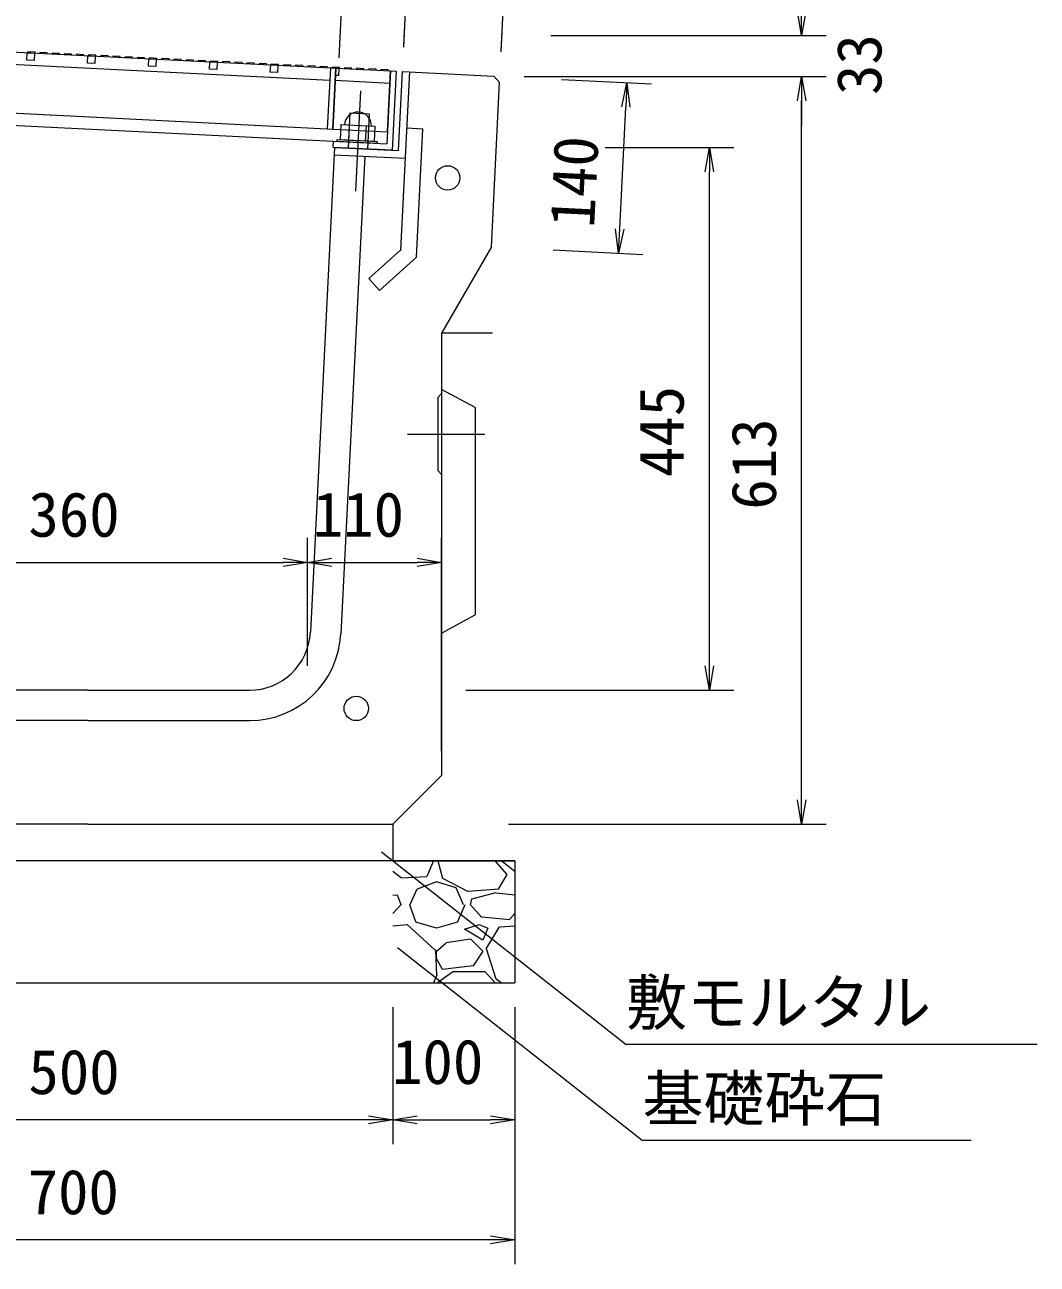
# Model space of a CAD drawing. Units: millimetres, scale not verified. Extents: x 0 to 84100, y 0 to 59400.
# Drawn here: x 39072 to 43224, y 29302 to 34384 of the extents above; entities that cross this region are included whole.
import ezdxf
from ezdxf.enums import TextEntityAlignment as Align

# ---------------------------------------------------------------- set-up
doc = ezdxf.new("R2010")
doc.units = ezdxf.units.MM
doc.header["$LTSCALE"] = 100
for name, color, linetype, lineweight in [('D-STR-DIM（寸法）', 7, 'Continuous', 18), ('D-STR-HTXT（旗揚げ）', 7, 'Continuous', 18), ('D-STR-STR1（構造物）', 7, 'Continuous', 18), ('D-STR-STRn（構造物）', 7, 'Continuous', 18), ('D-STR（構造物外形線）', 1, 'Continuous', 18)]:
    doc.layers.add(name, color=color, linetype=linetype, lineweight=lineweight)
doc.layers.add('D-STR-TXT（文字）', color=7, linetype='Continuous')
doc.styles.add('ＭＳ ゴシック', font='')
doc.styles.get('ＭＳ ゴシック').set_extended_font_data('MS Gothic')

msp = doc.modelspace()

# ---------------------------------------------------------------- linework, layer by layer
at = {"layer": 'D-STR-DIM（寸法）'}
for p, q in [((41025.8, 34277.1), (41084.5, 35450.8)), ((40626.3, 34297), (40667.1, 35112.9)), ((40361.1, 34248.4), (40382.5, 34677)), ((40363.9, 34305.2), (40382.5, 34677)), ((40626.1, 34292), (40644.7, 34663.8)), ((40626.1, 34292), (40644.7, 34663.8)), ((41025.6, 34272.1), (41044.2, 34643.9)), ((42257.6, 34339.5), (42240.9, 34439.5)), ((42274.3, 34439.5), (42257.6, 34339.5)), ((42257.6, 34339.5), (42257.6, 34439.5)), ((41229.5, 34339.5), (42357.6, 34339.5)), ((41120.6, 34172.2), (42357.6, 34172.2)), ((41229.5, 34172.2), (42357.6, 34172.2)), ((41273.1, 34159.6), (41641.4, 34141.2)), ((42240.9, 34072.2), (42257.6, 34172.2)), ((42240.9, 34072.2), (42257.6, 34172.2)), ((42257.6, 34172.2), (42274.3, 34072.2)), ((42257.6, 34172.2), (42257.6, 34072.2)), ((42257.6, 34172.2), (42274.3, 34072.2)), ((42257.6, 34172.2), (42257.6, 34072.2)), ((41519.9, 34047.1), (41541.5, 34146.2)), ((41541.5, 34146.2), (41536.5, 34046.3)), ((41541.5, 34146.2), (41553.2, 34045.4)), ((41511.6, 33546.9), (41536.5, 34046.3)), ((42257.6, 31205.7), (42257.6, 34072.2)), ((42257.6, 34072.2), (42257.6, 33972.2)), ((41452.2, 33880.7), (41979.3, 33880.7)), ((41862.6, 33780.7), (41879.3, 33880.7)), ((41879.3, 33880.7), (41896, 33780.7)), ((41879.3, 33880.7), (41879.3, 33780.7)), ((41879.3, 31755.7), (41879.3, 33780.7)), ((41506.6, 33447), (41494.9, 33547.7)), ((41506.6, 33447), (41511.6, 33546.9)), ((41528.2, 33546.1), (41506.6, 33447)), ((41238.2, 33460.4), (41606.4, 33442)), ((40231.4, 31755.7), (40231.4, 32279.6)), ((40231.4, 31755.7), (40231.4, 32279.6)), ((40781.4, 31405.7), (40781.4, 32279.6)), ((38531.4, 32179.6), (40131.4, 32179.6)), ((40131.4, 32196.3), (40231.4, 32179.6)), ((40231.4, 32179.6), (40131.4, 32163)), ((40231.4, 32179.6), (40131.4, 32179.6)), ((40231.4, 32179.6), (40331.4, 32196.3)), ((40331.4, 32163), (40231.4, 32179.6)), ((40231.4, 32179.6), (40331.4, 32179.6)), ((40331.4, 32179.6), (40681.4, 32179.6)), ((40681.4, 32196.3), (40781.4, 32179.6)), ((40781.4, 32179.6), (40681.4, 32163)), ((40781.4, 32179.6), (40681.4, 32179.6)), ((41879.3, 31655.7), (41862.6, 31755.7)), ((41896, 31755.7), (41879.3, 31655.7)), ((41879.3, 31655.7), (41879.3, 31755.7)), ((40881.4, 31655.7), (41979.3, 31655.7)), ((42257.6, 31105.7), (42240.9, 31205.7)), ((42274.3, 31205.7), (42257.6, 31105.7)), ((42257.6, 31105.7), (42257.6, 31205.7)), ((41055.2, 31105.7), (42357.6, 31105.7)), ((40581.4, 30355.7), (40581.4, 29794.5)), ((40581.4, 30355.7), (40581.4, 29794.5)), ((41081.4, 30355.7), (41081.4, 29794.5)), ((41081.4, 30355.7), (41081.4, 29302.2)), ((40481.4, 29894.5), (38181.4, 29894.5)), ((40481.4, 29911.2), (40581.4, 29894.5)), ((40581.4, 29894.5), (40481.4, 29877.9)), ((40581.4, 29894.5), (40481.4, 29894.5)), ((40581.4, 29894.5), (40681.4, 29911.2)), ((40681.4, 29877.9), (40581.4, 29894.5)), ((40581.4, 29894.5), (40681.4, 29894.5)), ((40681.4, 29894.5), (40981.4, 29894.5)), ((40981.4, 29911.2), (41081.4, 29894.5)), ((41081.4, 29894.5), (40981.4, 29877.9)), ((41081.4, 29894.5), (40981.4, 29894.5)), ((40981.4, 29402.2), (37681.4, 29402.2)), ((40981.4, 29418.8), (41081.4, 29402.2)), ((41081.4, 29402.2), (40981.4, 29385.5)), ((41081.4, 29402.2), (40981.4, 29402.2))]:
    msp.add_line(p, q, dxfattribs=at)
at = {"layer": 'D-STR-HTXT（旗揚げ）'}
for p, q in [((40535.3, 30992.6), (41538, 30203.4)), ((40600.8, 30600.1), (41603.4, 29811)), ((43223.6, 30203.4), (41538, 30203.4)), ((42952.5, 29809.6), (41605.1, 29809.6))]:
    msp.add_line(p, q, dxfattribs=at)
at = {"layer": 'D-STR-STR1（構造物）'}
for p, q in [((38367.6, 34304.8), (40325.2, 34207)), ((38365.1, 34254.9), (40322.7, 34157)), ((39080.2, 34239.2), (39081.7, 34269.1)), ((39081.7, 34269.1), (39111.7, 34267.6)), ((39084.4, 34272.5), (39084.2, 34269)), ((39114.4, 34271), (39084.4, 34272.5)), ((39111.7, 34267.6), (39110.2, 34237.7)), ((39114.2, 34267.5), (39114.4, 34271)), ((39134.3, 34270), (39134.2, 34266.5)), ((39164.3, 34268.5), (39134.3, 34270)), ((39164.1, 34265), (39164.3, 34268.5)), ((39184.3, 34267.5), (39184.1, 34264)), ((39214.2, 34266), (39184.3, 34267.5)), ((39214.1, 34262.5), (39214.2, 34266)), ((39234.2, 34265), (39234, 34261.5)), ((39264.2, 34263.5), (39234.2, 34265)), ((39264, 34260), (39264.2, 34263.5)), ((39284.2, 34262.5), (39284, 34259)), ((39314.1, 34261), (39284.2, 34262.5)), ((39313.9, 34257.5), (39314.1, 34261)), ((39329.9, 34226.7), (39331.4, 34256.7)), ((39331.4, 34256.7), (39361.4, 34255.2)), ((39334.1, 34260), (39333.9, 34256.5)), ((39364.1, 34258.5), (39334.1, 34260)), ((39361.4, 34255.2), (39359.9, 34225.2)), ((39363.9, 34255), (39364.1, 34258.5)), ((39384, 34257.5), (39383.9, 34254)), ((39414, 34256), (39384, 34257.5)), ((39413.8, 34252.5), (39414, 34256)), ((39434, 34255), (39433.8, 34251.5)), ((39463.9, 34253.5), (39434, 34255)), ((39463.8, 34250), (39463.9, 34253.5)), ((39483.9, 34252.5), (39483.7, 34249)), ((39513.9, 34251), (39483.9, 34252.5)), ((39513.7, 34247.5), (39513.9, 34251)), ((39533.8, 34250), (39533.7, 34246.5)), ((39563.8, 34248.5), (39533.8, 34250)), ((39110.2, 34237.7), (39080.2, 34239.2)), ((39359.9, 34225.2), (39329.9, 34226.7)), ((39563.6, 34245), (39563.8, 34248.5)), ((39579.6, 34214.2), (39581.1, 34244.2)), ((39609.6, 34212.7), (39579.6, 34214.2)), ((39581.1, 34244.2), (39611.1, 34242.7)), ((39583.8, 34247.5), (39583.6, 34244)), ((39613.7, 34246), (39583.8, 34247.5)), ((39611.1, 34242.7), (39609.6, 34212.7)), ((39613.6, 34242.5), (39613.7, 34246)), ((39633.7, 34245), (39633.5, 34241.5)), ((39663.7, 34243.5), (39633.7, 34245)), ((39663.5, 34240.1), (39663.7, 34243.5)), ((39683.7, 34242.5), (39683.5, 34239.1)), ((39713.6, 34241.1), (39683.7, 34242.5)), ((39713.4, 34237.6), (39713.6, 34241.1)), ((39733.6, 34240.1), (39733.4, 34236.6)), ((39763.6, 34238.6), (39733.6, 34240.1)), ((39763.4, 34235.1), (39763.6, 34238.6)), ((39783.5, 34237.6), (39783.4, 34234.1)), ((39813.5, 34236.1), (39783.5, 34237.6)), ((39813.3, 34232.6), (39813.5, 34236.1)), ((39829.3, 34201.7), (39830.8, 34231.7)), ((39859.3, 34200.2), (39829.3, 34201.7)), ((39830.8, 34231.7), (39860.8, 34230.2)), ((39833.5, 34235.1), (39833.3, 34231.6)), ((39863.4, 34233.6), (39833.5, 34235.1)), ((39860.8, 34230.2), (39859.3, 34200.2)), ((39863.3, 34230.1), (39863.4, 34233.6)), ((39883.4, 34232.6), (39883.2, 34229.1)), ((39913.4, 34231.1), (39883.4, 34232.6)), ((39913.2, 34227.6), (39913.4, 34231.1)), ((39933.3, 34230.1), (39933.2, 34226.6)), ((39963.3, 34228.6), (39933.3, 34230.1)), ((39963.1, 34225.1), (39963.3, 34228.6)), ((39983.3, 34227.6), (39983.1, 34224.1)), ((40013.2, 34226.1), (39983.3, 34227.6)), ((40013.1, 34222.6), (40013.2, 34226.1)), ((40033.2, 34225.1), (40033, 34221.6)), ((40063.2, 34223.6), (40033.2, 34225.1)), ((40063, 34220.1), (40063.2, 34223.6)), ((40079, 34189.2), (40080.5, 34219.2)), ((40080.5, 34219.2), (40110.4, 34217.7)), ((40083.2, 34222.6), (40083, 34219.1)), ((40113.1, 34221.1), (40083.2, 34222.6)), ((40110.4, 34217.7), (40108.9, 34187.7)), ((40112.9, 34217.6), (40113.1, 34221.1)), ((40133.1, 34220.1), (40132.9, 34216.6)), ((40163.1, 34218.6), (40133.1, 34220.1)), ((40162.9, 34215.1), (40163.1, 34218.6)), ((40183, 34217.6), (40182.9, 34214.1)), ((40213, 34216.1), (40183, 34217.6)), ((40212.8, 34212.6), (40213, 34216.1)), ((40233, 34215.1), (40232.8, 34211.6)), ((40262.9, 34213.6), (40233, 34215.1)), ((40262.8, 34210.1), (40262.9, 34213.6)), ((40282.9, 34212.6), (40282.7, 34209.1)), ((40312.9, 34211.1), (40282.9, 34212.6)), ((40312.7, 34207.6), (40312.9, 34211.1)), ((40325.2, 34207), (40312.7, 33957.3)), ((40325.2, 34207), (40312.7, 33957.3)), ((40347.6, 34205.8), (40325.2, 34207)), ((40325.2, 34207), (40347.6, 34205.8)), ((40330.2, 34206.7), (40347.6, 34205.8)), ((40332.8, 34210.1), (40332.7, 34206.6)), ((40362.8, 34208.6), (40332.8, 34210.1)), ((40347.6, 34205.8), (40335.2, 33956.2)), ((40335.2, 33956.2), (40347.6, 34205.8)), ((40347.6, 34205.8), (40360.1, 34205.2)), ((40347.6, 34205.8), (40572.4, 34194.6)), ((40360.1, 34205.2), (40358.6, 34175.3)), ((40362.6, 34205.1), (40362.8, 34208.6)), ((40382.8, 34207.6), (40382.6, 34204.1)), ((40412.7, 34206.1), (40382.8, 34207.6)), ((40412.6, 34202.6), (40412.7, 34206.1)), ((40432.7, 34205.1), (40432.5, 34201.6)), ((40462.7, 34203.6), (40432.7, 34205.1)), ((40462.5, 34200.1), (40462.7, 34203.6)), ((40482.7, 34202.6), (40482.5, 34199.1)), ((40512.6, 34201.1), (40482.7, 34202.6)), ((40512.4, 34197.6), (40512.6, 34201.1)), ((40532.6, 34200.1), (40532.4, 34196.6)), ((40562.6, 34198.6), (40532.6, 34200.1)), ((40562.4, 34195.1), (40562.6, 34198.6)), ((40108.9, 34187.7), (40079, 34189.2)), ((40345.2, 34155.9), (40569.9, 34144.7)), ((40358.6, 34175.3), (40346.1, 34175.9)), ((40572.4, 34194.6), (40557.4, 33895)), ((40559.9, 33944.9), (40572.4, 34194.6)), ((40572.4, 34194.6), (40594.8, 34193.5)), ((40594.8, 34193.5), (40578.6, 33868.9)), ((40449.4, 34113.4), (40428.8, 33701.2)), ((38355.1, 34055.2), (40312.7, 33957.3)), ((38105.4, 34017.6), (40557.4, 33895)), ((40312.7, 33957.3), (40335.2, 33956.2)), ((40312.7, 33957.3), (40335.2, 33956.2)), ((40335.2, 33956.2), (40559.9, 33944.9)), ((40366.2, 33912.1), (40369.3, 33974.5)), ((40369.3, 33974.5), (40507.7, 33967.6)), ((40400.8, 33910.3), (40403.9, 33972.7)), ((40470, 33906.9), (40473.1, 33969.3)), ((40507.7, 33967.6), (40504.6, 33905.1)), ((40336.4, 33881), (40337.7, 33906)), ((40352.6, 33905.2), (40353, 33912.7)), ((40435, 33901.1), (40352.6, 33905.2)), ((40353, 33912.7), (40517.8, 33904.5)), ((40504.6, 33905.1), (40366.2, 33912.1)), ((40517.4, 33897), (40435, 33901.1)), ((40517.8, 33904.5), (40517.4, 33897)), ((40579.9, 33893.9), (40578.6, 33868.9)), ((40578.6, 33868.9), (40336.4, 33881)), ((40781.4, 32871.7), (40765.4, 32855.7)), ((40765.4, 32855.7), (40765.4, 32555.7)), ((40642.2, 32705.7), (40958.8, 32705.7)), ((40765.4, 32555.7), (40781.4, 32539.7))]:
    msp.add_line(p, q, dxfattribs=at)
msp.add_arc((40438.5, 33971), 55, 357.1376, 177.1376, dxfattribs=at)
at = {"layer": 'D-STR-STRn（構造物）'}
for p, q in [((40581.4, 31105.7), (40581.4, 30955.7)), ((41081.4, 30955.7), (38081.4, 30955.7)), ((40581.4, 30955.7), (41081.4, 30955.7)), ((40748.3, 30955.7), (40721.4, 30891.6)), ((40765.4, 30955.4), (40785.4, 30885.4)), ((41050.5, 30900.5), (41000.9, 30955.7)), ((41081.4, 30912.2), (41025.1, 30955.7)), ((41081.4, 30955.7), (41081.4, 30455.7)), ((40615.5, 30885.8), (40581.4, 30912.2)), ((41014.6, 30840.2), (41049.6, 30900.2)), ((40720.8, 30890.2), (40615.8, 30885.2)), ((40760.7, 30870.4), (40680.7, 30840.4)), ((40840.5, 30845.4), (40760.5, 30870.4)), ((40785.3, 30885.1), (40890.3, 30830.1)), ((40870.7, 30775.4), (40840.7, 30845.4)), ((40581.4, 30816.9), (40600.1, 30814.9)), ((40615.7, 30775.6), (40600.7, 30815.6)), ((40680.5, 30840.3), (40650.5, 30775.3)), ((40890.9, 30831.5), (41015.9, 30841.5)), ((40900.5, 30775.1), (40905.5, 30800.1)), ((40905.7, 30800.7), (41005.7, 30825.7)), ((41005.1, 30824.9), (41081.4, 30816.9)), ((40581.4, 30739.7), (40615.7, 30777.1)), ((40675.7, 30705.7), (40650.7, 30775.7)), ((40876, 30775.6), (40846, 30705.6)), ((40900.5, 30775.5), (40945.5, 30725.5)), ((40581.4, 30690), (40640.4, 30695)), ((40640.4, 30695.4), (40755.4, 30590.4)), ((40760.3, 30680.2), (40675.3, 30705.2)), ((40845.9, 30705.1), (40760.9, 30680.1)), ((40875.4, 30675.6), (40935.4, 30695.6)), ((40935.6, 30695.3), (40970.6, 30680.3)), ((40945.9, 30725.8), (41060.9, 30715.8)), ((41060.7, 30717.1), (41081.4, 30739.7)), ((40950.7, 30630.6), (40875.7, 30675.6)), ((40970.7, 30680.5), (40950.7, 30630.5)), ((40964.4, 30595.8), (41019.4, 30685.8)), ((41020.4, 30685), (41081.4, 30690)), ((40755.8, 30590.7), (40760.8, 30485.7)), ((40759.5, 30584.4), (40799.5, 30619.4)), ((40800, 30620.7), (40900, 30635.7)), ((40900.6, 30635.5), (40950.6, 30585.5)), ((41005.5, 30470.3), (40965.5, 30595.3)), ((40785.4, 30510.5), (40760.4, 30555.5)), ((40760.5, 30555.5), (40760.5, 30585.5)), ((40950.7, 30585.6), (40910.7, 30525.6)), ((40830.7, 30501.6), (40765.7, 30456.6)), ((40910.4, 30525.2), (40785.4, 30510.2)), ((40960.5, 30500.5), (40830.5, 30500.5)), ((41000.9, 30455.7), (40960.5, 30500.5)), ((37581.4, 30455.7), (41081.4, 30455.7)), ((40761.4, 30486.6), (40748.3, 30455.7)), ((41025.1, 30455.7), (41005.5, 30470.8))]:
    msp.add_line(p, q, dxfattribs=at)
at = {"layer": 'D-STR（構造物外形線）'}
for p, q in [((40604.8, 33867.6), (40621.1, 34192.2)), ((40604.8, 33867.6), (40621.1, 34192.2)), ((40614.6, 33461.6), (40651, 34190.7)), ((40621.1, 34192.2), (40995.6, 34173.4)), ((40985.6, 33473.1), (41019.3, 34147.2)), ((40995.6, 34173.4), (41019.3, 34147.2)), ((40404.8, 34022.8), (40397.6, 33877.9)), ((40404.8, 34022.8), (40484.7, 34018.8)), ((40484.7, 34018.8), (40477.5, 33873.9)), ((40639.5, 33961), (40704.5, 33957.7)), ((40678.2, 33431.4), (40704.5, 33957.7)), ((40342.7, 33880.7), (40243.3, 31893.2)), ((40342.7, 33880.7), (40243.3, 31893.2)), ((40341.2, 33850.7), (40633.3, 33836.1)), ((40342.7, 33880.7), (40604.8, 33867.6)), ((40342.7, 33880.7), (40604.8, 33867.6)), ((40466, 33844.5), (40368.1, 31887)), ((40614.6, 33461.6), (40483.5, 33343)), ((40985.6, 33473.1), (40781.4, 33119.4)), ((40678.2, 33431.4), (40527.1, 33294.8)), ((40483.5, 33343), (40527.1, 33294.8)), ((40781.4, 33119.4), (40781.4, 31305.7)), ((40990.4, 33119.4), (40781.4, 33119.4)), ((40919.3, 32814), (40781.4, 32889)), ((40919.3, 32814), (40919.3, 31964)), ((40781.4, 31889), (40919.3, 31964)), ((39331.4, 31655.7), (38669.2, 31655.7)), ((39331.4, 31655.7), (39993.2, 31655.7)), ((39331.4, 31655.7), (39993.6, 31655.7)), ((39331.4, 31530.7), (38669.2, 31530.7)), ((39331.4, 31530.7), (39993.2, 31530.7)), ((40781.4, 31305.7), (40581.4, 31105.7)), ((39331.4, 31105.7), (38081.4, 31105.7)), ((39331.4, 31105.7), (40581.4, 31105.7))]:
    msp.add_line(p, q, dxfattribs=at)
for centre in [(40806.4, 33755.7), (40431.4, 31580.7)]:
    msp.add_circle(centre, 50, dxfattribs=at)
for radius in [250, 375]:
    msp.add_arc((39993.6, 31905.7), radius, 270, 357.1376, dxfattribs=at)

# ---------------------------------------------------------------- texts
at = {"layer": 'D-STR-DIM（寸法）', "style": 'ＭＳ ゴシック'}
for s, rotation, p in [('33', 90, (42640, 34095.9)), ('140', 87.138, (41461.5, 33546.2)), ('445', 90, (41829.3, 32529)), ('613', 90, (42207.6, 32395.9))]:
    msp.add_text(s, height=183.3, rotation=rotation, dxfattribs=at).set_placement(p, align=Align.BOTTOM_LEFT)
for s, p in [('360', (39087.1, 32229.6)), ('110', (40253.2, 32229.6)), ('100', (40578.2, 29986)), ('500', (39087.1, 29944.5)), ('700', (39084, 29452.2))]:
    msp.add_text(s, height=183.3, dxfattribs=at).set_placement(p, align=Align.BOTTOM_LEFT)
at = {"layer": 'D-STR-TXT（文字）', "style": 'ＭＳ ゴシック'}
for s, p in [('敷モルタル', (41538, 30228.7)), ('基礎砕石', (41605.1, 29834.9))]:
    msp.add_text(s, height=183.3, dxfattribs=at).set_placement(p, align=Align.BOTTOM_LEFT)

doc.saveas('drawing.dxf')
